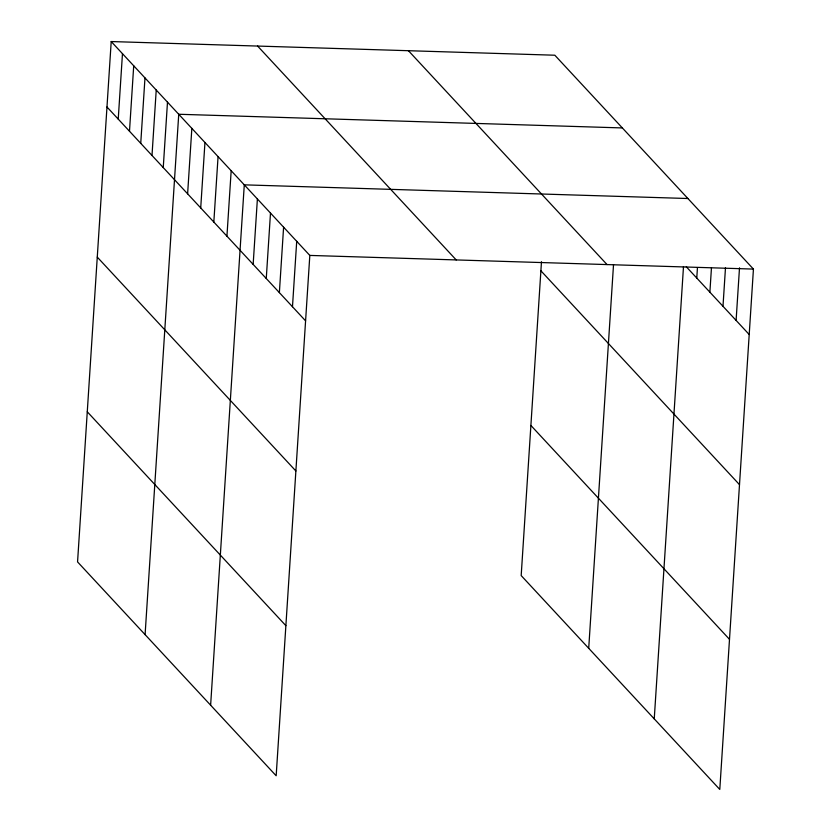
<?xml version="1.0" encoding="UTF-8"?>
<svg xmlns="http://www.w3.org/2000/svg" width="831" height="831" viewBox="0 0 831 831"><rect width="100%" height="100%" fill="white"/><g stroke="black" fill="none" stroke-linecap="round" stroke-linejoin="round"><path stroke-width="1.25" d="M111.209 41.55L77.563 561.912L276.172 775.78L309.818 255.418L111.209 41.55L554.828 55.22L753.437 269.088L719.791 789.45L521.182 575.582L541.48 261.723M118.231 119.103L122.469 53.672M129.491 131.225L133.718 65.784M140.74 143.347L144.978 77.906M152 155.47L156.228 90.028M163.25 167.582L167.488 102.151M145.093 634.624L178.738 114.263L622.357 127.932M187.619 193.82L191.847 128.379M200.718 207.937L204.956 142.496M213.827 222.054L218.065 156.612M226.936 236.17L231.174 170.729M210.627 705.197L244.283 184.846L687.902 198.516M253.154 264.393L257.392 198.962M266.263 278.51L270.49 213.079M279.372 292.626L283.6 227.195M292.481 306.743L296.709 241.312M588.712 648.294L613.527 264.549M654.246 718.867L683.498 266.543M696.773 278.063L697.438 267.8M709.882 292.18L711.461 267.8M722.991 306.296L725.484 267.811M736.1 320.413L739.507 267.811M309.818 255.418L753.437 269.088M686.292 266.772L749.209 334.529M408.437 50.712L607.046 264.58M540.888 270.781L739.497 484.65M257.6 46.058L456.219 259.937M530.884 425.451L729.493 639.33M106.981 106.991L305.59 320.859M97.269 257.111L295.878 470.98M87.265 411.781L285.874 625.66"/></g></svg>
